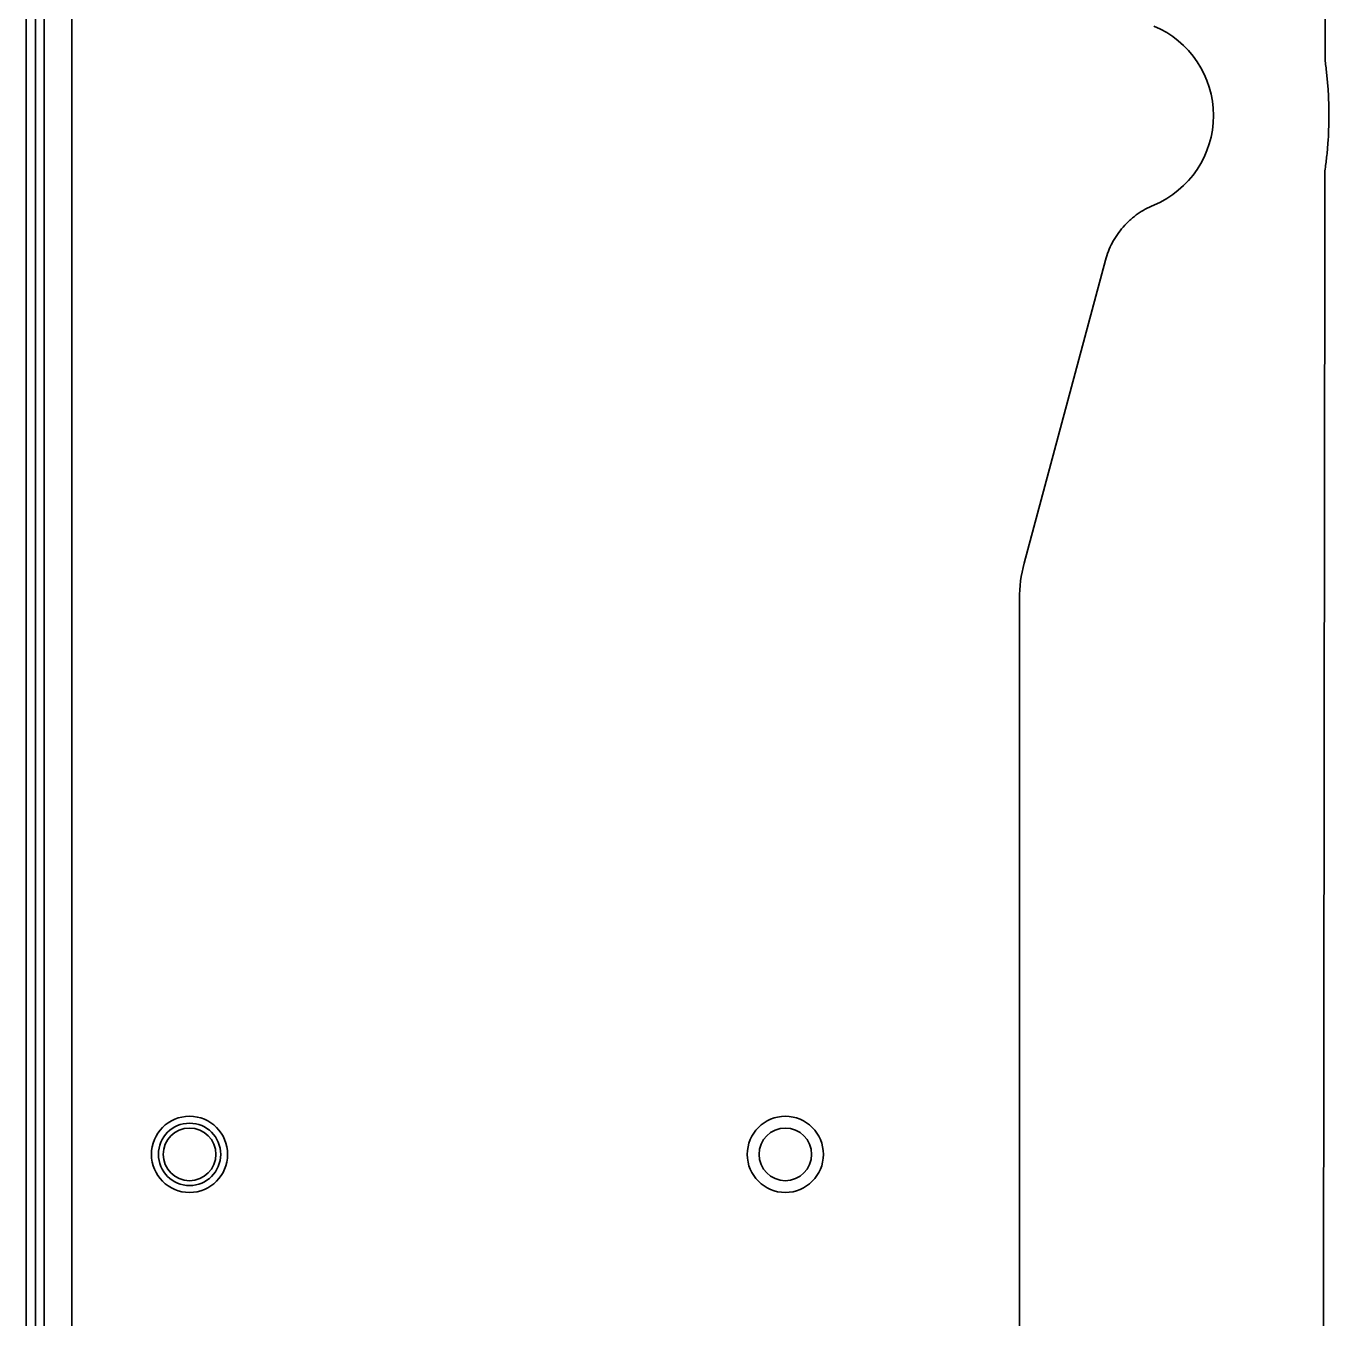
# Model space of a CAD drawing. Extents: x 6336 to 10269, y -393 to 3036.
# Drawn here: x 8426.8 to 8520.8, y 2418.8 to 2512.2 of the extents above; entities that cross this region are included whole.
import ezdxf

# ---------------------------------------------------------------- set-up
doc = ezdxf.new("R2010")
doc.units = 0
doc.header["$LTSCALE"] = 5
doc.layers.add('1', color=7, linetype='CONTINUOUS', true_color=0xffffff)

msp = doc.modelspace()

# ---------------------------------------------------------------- linework, layer by layer
at = {"layer": '1', "color": 7, "linetype": 'Continuous', "lineweight": 35}
for p, q in [((8428.073, 2264.326), (8428.073, 2899.726)), ((8426.773, 2898.926), (8426.773, 2249.526)), ((8427.462, 2252.526), (8427.462, 2895.926)), ((8430.073, 2853.71), (8430.073, 2359.737)), ((8498.814, 2473.409), (8504.673, 2495.278)), ((8498.473, 2391.899), (8498.473, 2470.821))]:
    msp.add_line(p, q, dxfattribs=at)
for centre, radius in [((8438.573, 2430.726), 2.75), ((8438.573, 2430.726), 2.25), ((8481.573, 2430.726), 2.75), ((8438.573, 2430.726), 1.9), ((8481.573, 2430.726), 1.9)]:
    msp.add_circle(centre, radius, dxfattribs=at)
for centre, radius, start, end in [((8505.473, 2505.726), 7, 292.59782, 67.40218), ((8508.471, 2470.821), 9.999, 165.0001, 179.9999)]:
    msp.add_arc(centre, radius, start, end, dxfattribs=at)
for points, degree in [([(8520.531, 2509.652), (8520.547, 2517.956), (8520.563, 2526.107)], 2), ([(8520.351, 2369.245), (8520.516, 2501.742)], 1)]:
    msp.add_open_spline(points, degree=degree, dxfattribs=at)
for points, knots in [([(8520.531, 2509.652), (8520.578, 2509.325), (8520.659, 2508.67), (8520.717, 2508.011), (8520.752, 2507.516), (8520.762, 2507.351), (8520.779, 2507.02), (8520.786, 2506.854), (8520.802, 2506.357), (8520.808, 2506.026), (8520.806, 2505.035), (8520.781, 2504.375), (8520.709, 2503.387), (8520.679, 2503.058), (8520.607, 2502.4), (8520.564, 2502.072), (8520.516, 2501.743)], [0, 0, 0, 0, 0.125, 0.25, 0.25, 0.3125, 0.3125, 0.375, 0.375, 0.5, 0.5, 0.75, 0.75, 0.875, 0.875, 1, 1, 1, 1]), ([(8508.163, 2499.264), (8507.95, 2499.175), (8507.744, 2499.075), (8507.347, 2498.853), (8507.155, 2498.732), (8506.877, 2498.532), (8506.787, 2498.463), (8506.653, 2498.355), (8506.609, 2498.319), (8506.522, 2498.244), (8506.479, 2498.206), (8506.266, 2498.013), (8506.106, 2497.849), (8505.806, 2497.507), (8505.666, 2497.328), (8505.471, 2497.047), (8505.409, 2496.952), (8505.32, 2496.805), (8505.29, 2496.756), (8505.233, 2496.656), (8505.205, 2496.605), (8505.07, 2496.352), (8504.877, 2495.936), (8504.733, 2495.5), (8504.673, 2495.278)], [0, 0, 0, 0, 0.125, 0.125, 0.25, 0.25, 0.3125, 0.3125, 0.34375, 0.34375, 0.375, 0.375, 0.5, 0.5, 0.625, 0.625, 0.6875, 0.6875, 0.71875, 0.71875, 0.75, 0.75, 0.875, 1, 1, 1, 1])]:
    msp.add_open_spline(points, degree=3, knots=knots, dxfattribs=at)

doc.saveas('drawing.dxf')
